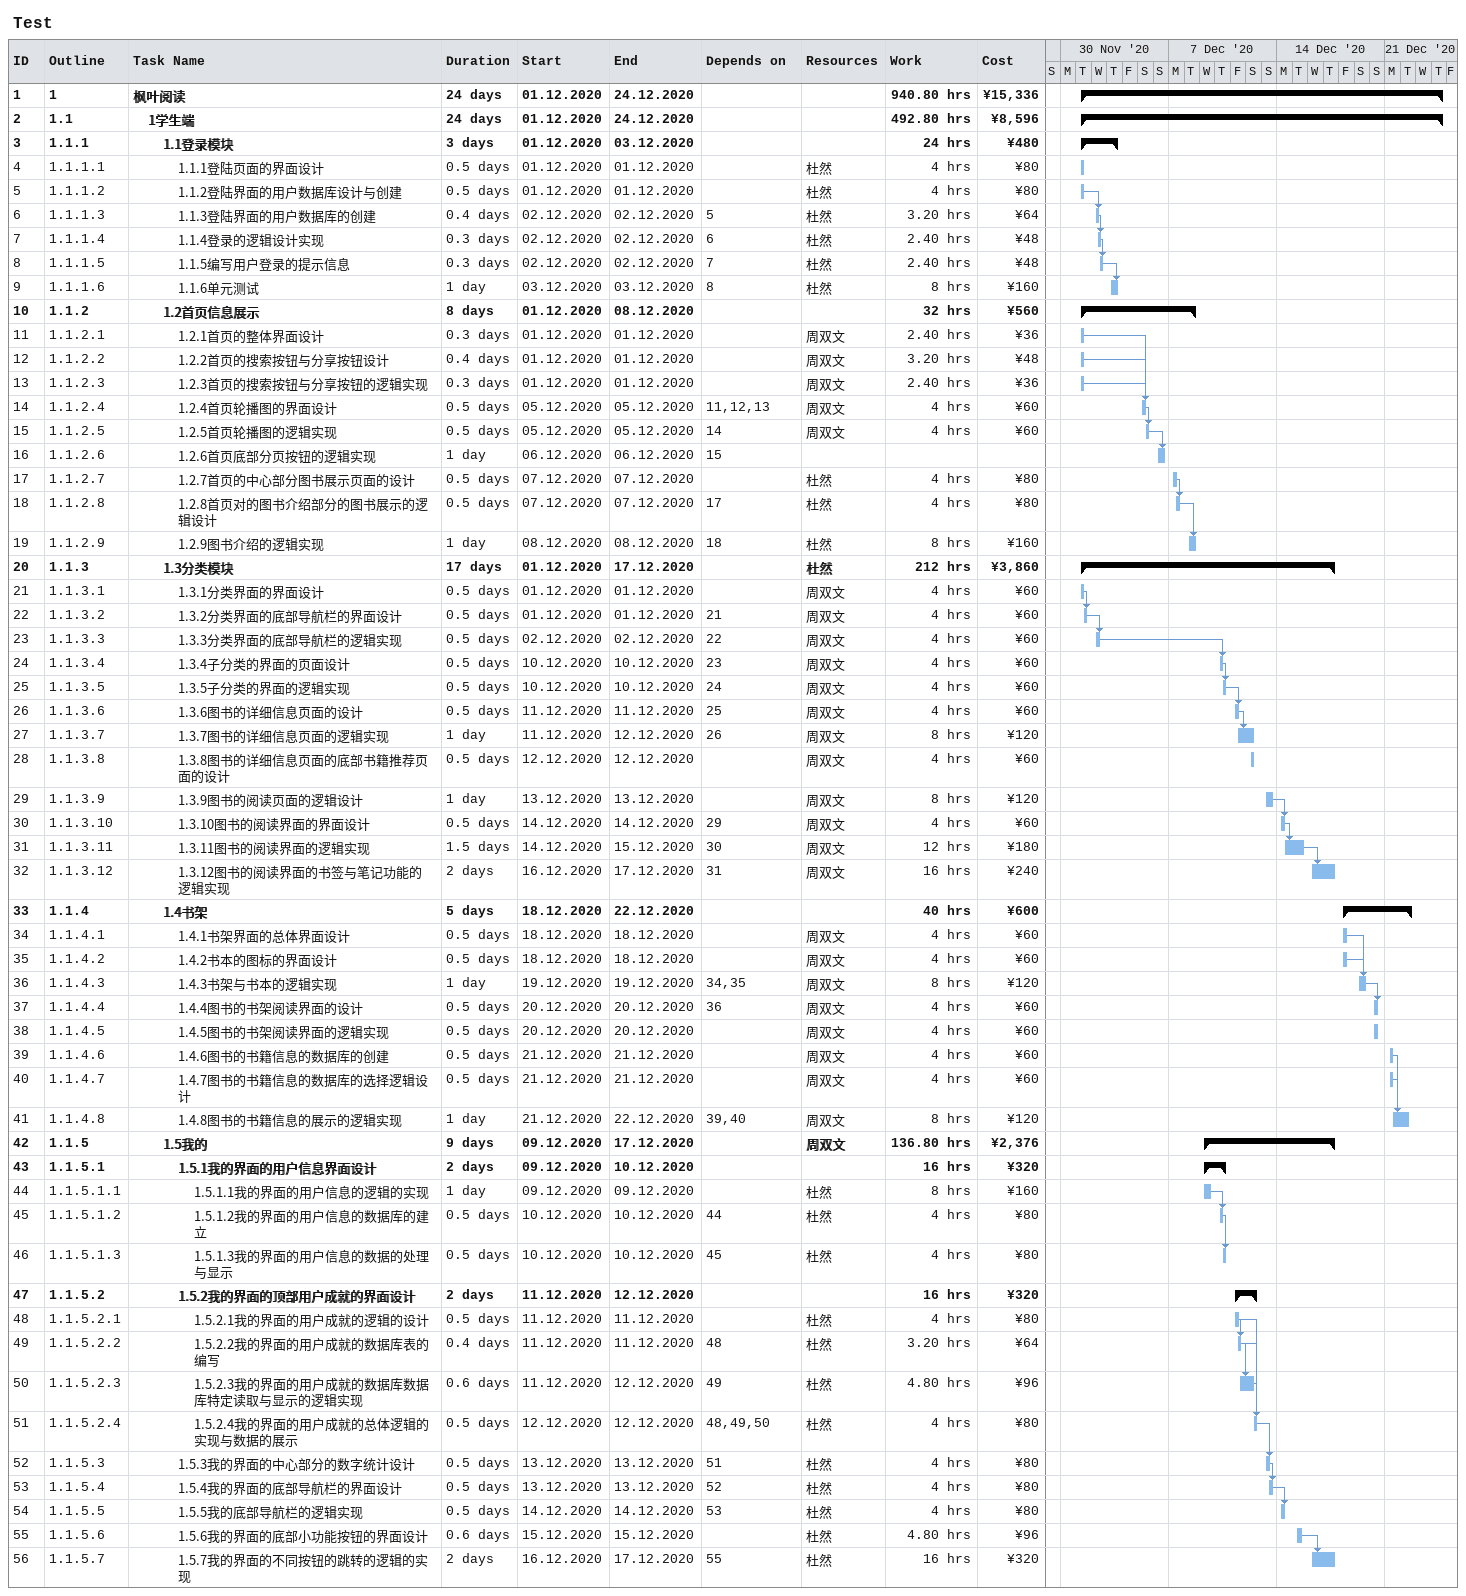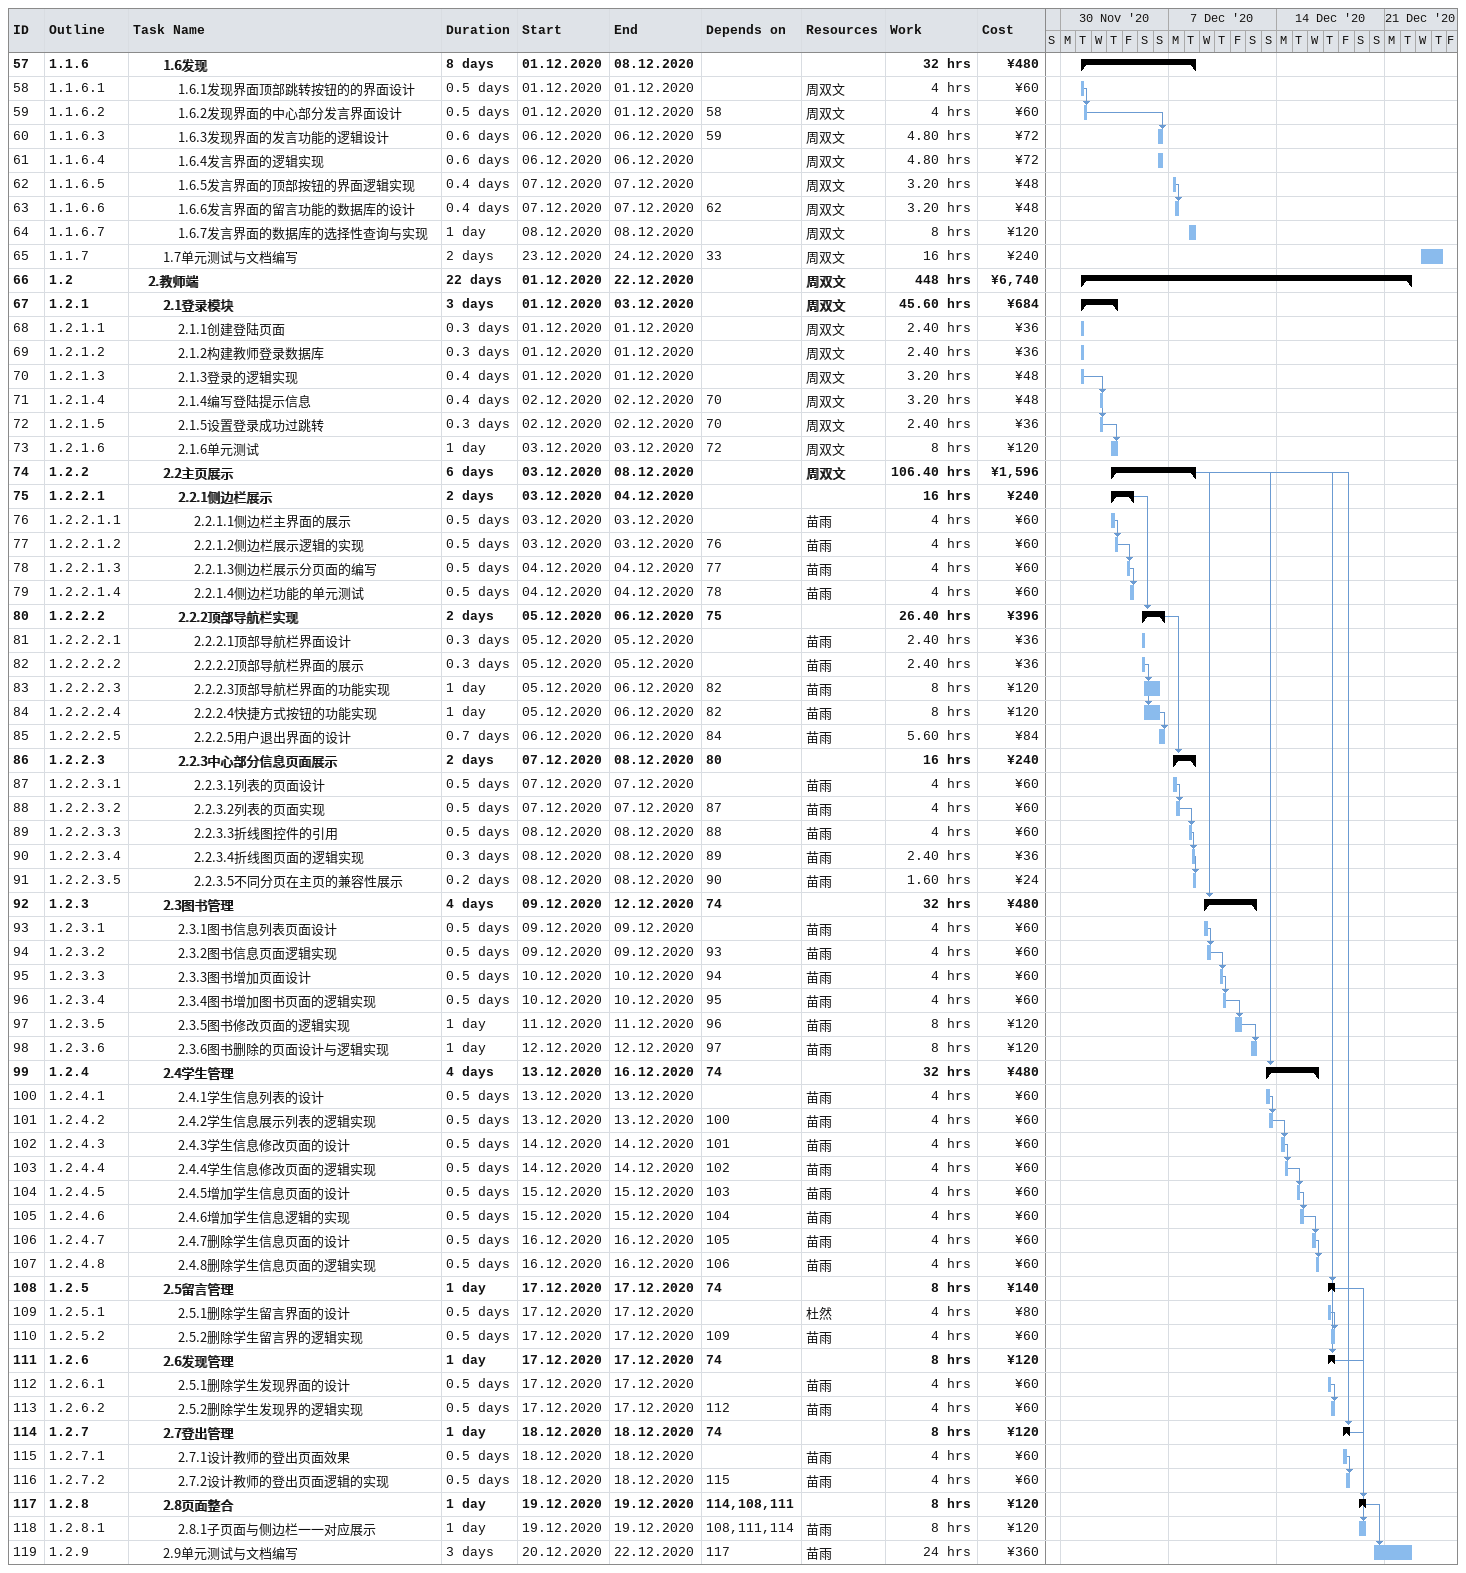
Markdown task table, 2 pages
Test

| ID | WBS | Task | Duration | Start | Finish | Predecessors | Resources | Work (h) | Cost (¥) |
|---|---|---|---|---|---|---|---|---|---|
| 1 | 1 | **枫叶阅读** | 24d | 2020-12-01 | 2020-12-24 |  |  | 940.80 | 15336 |
| 2 | 1.1 | **1学生端** | 24d | 2020-12-01 | 2020-12-24 |  |  | 492.80 | 8596 |
| 3 | 1.1.1 | **1.1登录模块** | 3d | 2020-12-01 | 2020-12-03 |  |  | 24 | 480 |
| 4 | 1.1.1.1 | 1.1.1登陆页面的界面设计 | 0.5d | 2020-12-01 | 2020-12-01 |  | 杜然 | 4 | 80 |
| 5 | 1.1.1.2 | 1.1.2登陆界面的用户数据库设计与创建 | 0.5d | 2020-12-01 | 2020-12-01 |  | 杜然 | 4 | 80 |
| 6 | 1.1.1.3 | 1.1.3登陆界面的用户数据库的创建 | 0.4d | 2020-12-02 | 2020-12-02 | 5 | 杜然 | 3.20 | 64 |
| 7 | 1.1.1.4 | 1.1.4登录的逻辑设计实现 | 0.3d | 2020-12-02 | 2020-12-02 | 6 | 杜然 | 2.40 | 48 |
| 8 | 1.1.1.5 | 1.1.5编写用户登录的提示信息 | 0.3d | 2020-12-02 | 2020-12-02 | 7 | 杜然 | 2.40 | 48 |
| 9 | 1.1.1.6 | 1.1.6单元测试 | 1d | 2020-12-03 | 2020-12-03 | 8 | 杜然 | 8 | 160 |
| 10 | 1.1.2 | **1.2首页信息展示** | 8d | 2020-12-01 | 2020-12-08 |  |  | 32 | 560 |
| 11 | 1.1.2.1 | 1.2.1首页的整体界面设计 | 0.3d | 2020-12-01 | 2020-12-01 |  | 周双文 | 2.40 | 36 |
| 12 | 1.1.2.2 | 1.2.2首页的搜索按钮与分享按钮设计 | 0.4d | 2020-12-01 | 2020-12-01 |  | 周双文 | 3.20 | 48 |
| 13 | 1.1.2.3 | 1.2.3首页的搜索按钮与分享按钮的逻辑实现 | 0.3d | 2020-12-01 | 2020-12-01 |  | 周双文 | 2.40 | 36 |
| 14 | 1.1.2.4 | 1.2.4首页轮播图的界面设计 | 0.5d | 2020-12-05 | 2020-12-05 | 11, 12, 13 | 周双文 | 4 | 60 |
| 15 | 1.1.2.5 | 1.2.5首页轮播图的逻辑实现 | 0.5d | 2020-12-05 | 2020-12-05 | 14 | 周双文 | 4 | 60 |
| 16 | 1.1.2.6 | 1.2.6首页底部分页按钮的逻辑实现 | 1d | 2020-12-06 | 2020-12-06 | 15 |  |  |  |
| 17 | 1.1.2.7 | 1.2.7首页的中心部分图书展示页面的设计 | 0.5d | 2020-12-07 | 2020-12-07 |  | 杜然 | 4 | 80 |
| 18 | 1.1.2.8 | 1.2.8首页对的图书介绍部分的图书展示的逻辑设计 | 0.5d | 2020-12-07 | 2020-12-07 | 17 | 杜然 | 4 | 80 |
| 19 | 1.1.2.9 | 1.2.9图书介绍的逻辑实现 | 1d | 2020-12-08 | 2020-12-08 | 18 | 杜然 | 8 | 160 |
| 20 | 1.1.3 | **1.3分类模块** | 17d | 2020-12-01 | 2020-12-17 |  | 杜然 | 212 | 3860 |
| 21 | 1.1.3.1 | 1.3.1分类界面的界面设计 | 0.5d | 2020-12-01 | 2020-12-01 |  | 周双文 | 4 | 60 |
| 22 | 1.1.3.2 | 1.3.2分类界面的底部导航栏的界面设计 | 0.5d | 2020-12-01 | 2020-12-01 | 21 | 周双文 | 4 | 60 |
| 23 | 1.1.3.3 | 1.3.3分类界面的底部导航栏的逻辑实现 | 0.5d | 2020-12-02 | 2020-12-02 | 22 | 周双文 | 4 | 60 |
| 24 | 1.1.3.4 | 1.3.4子分类的界面的页面设计 | 0.5d | 2020-12-10 | 2020-12-10 | 23 | 周双文 | 4 | 60 |
| 25 | 1.1.3.5 | 1.3.5子分类的界面的逻辑实现 | 0.5d | 2020-12-10 | 2020-12-10 | 24 | 周双文 | 4 | 60 |
| 26 | 1.1.3.6 | 1.3.6图书的详细信息页面的设计 | 0.5d | 2020-12-11 | 2020-12-11 | 25 | 周双文 | 4 | 60 |
| 27 | 1.1.3.7 | 1.3.7图书的详细信息页面的逻辑实现 | 1d | 2020-12-11 | 2020-12-12 | 26 | 周双文 | 8 | 120 |
| 28 | 1.1.3.8 | 1.3.8图书的详细信息页面的底部书籍推荐页面的设计 | 0.5d | 2020-12-12 | 2020-12-12 |  | 周双文 | 4 | 60 |
| 29 | 1.1.3.9 | 1.3.9图书的阅读页面的逻辑设计 | 1d | 2020-12-13 | 2020-12-13 |  | 周双文 | 8 | 120 |
| 30 | 1.1.3.10 | 1.3.10图书的阅读界面的界面设计 | 0.5d | 2020-12-14 | 2020-12-14 | 29 | 周双文 | 4 | 60 |
| 31 | 1.1.3.11 | 1.3.11图书的阅读界面的逻辑实现 | 1.5d | 2020-12-14 | 2020-12-15 | 30 | 周双文 | 12 | 180 |
| 32 | 1.1.3.12 | 1.3.12图书的阅读界面的书签与笔记功能的逻辑实现 | 2d | 2020-12-16 | 2020-12-17 | 31 | 周双文 | 16 | 240 |
| 33 | 1.1.4 | **1.4书架** | 5d | 2020-12-18 | 2020-12-22 |  |  | 40 | 600 |
| 34 | 1.1.4.1 | 1.4.1书架界面的总体界面设计 | 0.5d | 2020-12-18 | 2020-12-18 |  | 周双文 | 4 | 60 |
| 35 | 1.1.4.2 | 1.4.2书本的图标的界面设计 | 0.5d | 2020-12-18 | 2020-12-18 |  | 周双文 | 4 | 60 |
| 36 | 1.1.4.3 | 1.4.3书架与书本的逻辑实现 | 1d | 2020-12-19 | 2020-12-19 | 34, 35 | 周双文 | 8 | 120 |
| 37 | 1.1.4.4 | 1.4.4图书的书架阅读界面的设计 | 0.5d | 2020-12-20 | 2020-12-20 | 36 | 周双文 | 4 | 60 |
| 38 | 1.1.4.5 | 1.4.5图书的书架阅读界面的逻辑实现 | 0.5d | 2020-12-20 | 2020-12-20 |  | 周双文 | 4 | 60 |
| 39 | 1.1.4.6 | 1.4.6图书的书籍信息的数据库的创建 | 0.5d | 2020-12-21 | 2020-12-21 |  | 周双文 | 4 | 60 |
| 40 | 1.1.4.7 | 1.4.7图书的书籍信息的数据库的选择逻辑设计 | 0.5d | 2020-12-21 | 2020-12-21 |  | 周双文 | 4 | 60 |
| 41 | 1.1.4.8 | 1.4.8图书的书籍信息的展示的逻辑实现 | 1d | 2020-12-21 | 2020-12-22 | 39, 40 | 周双文 | 8 | 120 |
| 42 | 1.1.5 | **1.5我的** | 9d | 2020-12-09 | 2020-12-17 |  | 周双文 | 136.80 | 2376 |
| 43 | 1.1.5.1 | **1.5.1我的界面的用户信息界面设计** | 2d | 2020-12-09 | 2020-12-10 |  |  | 16 | 320 |
| 44 | 1.1.5.1.1 | 1.5.1.1我的界面的用户信息的逻辑的实现 | 1d | 2020-12-09 | 2020-12-09 |  | 杜然 | 8 | 160 |
| 45 | 1.1.5.1.2 | 1.5.1.2我的界面的用户信息的数据库的建立 | 0.5d | 2020-12-10 | 2020-12-10 | 44 | 杜然 | 4 | 80 |
| 46 | 1.1.5.1.3 | 1.5.1.3我的界面的用户信息的数据的处理与显示 | 0.5d | 2020-12-10 | 2020-12-10 | 45 | 杜然 | 4 | 80 |
| 47 | 1.1.5.2 | **1.5.2我的界面的顶部用户成就的界面设计** | 2d | 2020-12-11 | 2020-12-12 |  |  | 16 | 320 |
| 48 | 1.1.5.2.1 | 1.5.2.1我的界面的用户成就的逻辑的设计 | 0.5d | 2020-12-11 | 2020-12-11 |  | 杜然 | 4 | 80 |
| 49 | 1.1.5.2.2 | 1.5.2.2我的界面的用户成就的数据库表的编写 | 0.4d | 2020-12-11 | 2020-12-11 | 48 | 杜然 | 3.20 | 64 |
| 50 | 1.1.5.2.3 | 1.5.2.3我的界面的用户成就的数据库数据库特定读取与显示的逻辑实现 | 0.6d | 2020-12-11 | 2020-12-12 | 49 | 杜然 | 4.80 | 96 |
| 51 | 1.1.5.2.4 | 1.5.2.4我的界面的用户成就的总体逻辑的实现与数据的展示 | 0.5d | 2020-12-12 | 2020-12-12 | 48, 49, 50 | 杜然 | 4 | 80 |
| 52 | 1.1.5.3 | 1.5.3我的界面的中心部分的数字统计设计 | 0.5d | 2020-12-13 | 2020-12-13 | 51 | 杜然 | 4 | 80 |
| 53 | 1.1.5.4 | 1.5.4我的界面的底部导航栏的界面设计 | 0.5d | 2020-12-13 | 2020-12-13 | 52 | 杜然 | 4 | 80 |
| 54 | 1.1.5.5 | 1.5.5我的底部导航栏的逻辑实现 | 0.5d | 2020-12-14 | 2020-12-14 | 53 | 杜然 | 4 | 80 |
| 55 | 1.1.5.6 | 1.5.6我的界面的底部小功能按钮的界面设计 | 0.6d | 2020-12-15 | 2020-12-15 |  | 杜然 | 4.80 | 96 |
| 56 | 1.1.5.7 | 1.5.7我的界面的不同按钮的跳转的逻辑的实现 | 2d | 2020-12-16 | 2020-12-17 | 55 | 杜然 | 16 | 320 |
| 57 | 1.1.6 | **1.6发现** | 8d | 2020-12-01 | 2020-12-08 |  |  | 32 | 480 |
| 58 | 1.1.6.1 | 1.6.1发现界面顶部跳转按钮的的界面设计 | 0.5d | 2020-12-01 | 2020-12-01 |  | 周双文 | 4 | 60 |
| 59 | 1.1.6.2 | 1.6.2发现界面的中心部分发言界面设计 | 0.5d | 2020-12-01 | 2020-12-01 | 58 | 周双文 | 4 | 60 |
| 60 | 1.1.6.3 | 1.6.3发现界面的发言功能的逻辑设计 | 0.6d | 2020-12-06 | 2020-12-06 | 59 | 周双文 | 4.80 | 72 |
| 61 | 1.1.6.4 | 1.6.4发言界面的逻辑实现 | 0.6d | 2020-12-06 | 2020-12-06 |  | 周双文 | 4.80 | 72 |
| 62 | 1.1.6.5 | 1.6.5发言界面的顶部按钮的界面逻辑实现 | 0.4d | 2020-12-07 | 2020-12-07 |  | 周双文 | 3.20 | 48 |
| 63 | 1.1.6.6 | 1.6.6发言界面的留言功能的数据库的设计 | 0.4d | 2020-12-07 | 2020-12-07 | 62 | 周双文 | 3.20 | 48 |
| 64 | 1.1.6.7 | 1.6.7发言界面的数据库的选择性查询与实现 | 1d | 2020-12-08 | 2020-12-08 |  | 周双文 | 8 | 120 |
| 65 | 1.1.7 | 1.7单元测试与文档编写 | 2d | 2020-12-23 | 2020-12-24 | 33 | 周双文 | 16 | 240 |
| 66 | 1.2 | **2.教师端** | 22d | 2020-12-01 | 2020-12-22 |  | 周双文 | 448 | 6740 |
| 67 | 1.2.1 | **2.1登录模块** | 3d | 2020-12-01 | 2020-12-03 |  | 周双文 | 45.60 | 684 |
| 68 | 1.2.1.1 | 2.1.1创建登陆页面 | 0.3d | 2020-12-01 | 2020-12-01 |  | 周双文 | 2.40 | 36 |
| 69 | 1.2.1.2 | 2.1.2构建教师登录数据库 | 0.3d | 2020-12-01 | 2020-12-01 |  | 周双文 | 2.40 | 36 |
| 70 | 1.2.1.3 | 2.1.3登录的逻辑实现 | 0.4d | 2020-12-01 | 2020-12-01 |  | 周双文 | 3.20 | 48 |
| 71 | 1.2.1.4 | 2.1.4编写登陆提示信息 | 0.4d | 2020-12-02 | 2020-12-02 | 70 | 周双文 | 3.20 | 48 |
| 72 | 1.2.1.5 | 2.1.5设置登录成功过跳转 | 0.3d | 2020-12-02 | 2020-12-02 | 70 | 周双文 | 2.40 | 36 |
| 73 | 1.2.1.6 | 2.1.6单元测试 | 1d | 2020-12-03 | 2020-12-03 | 72 | 周双文 | 8 | 120 |
| 74 | 1.2.2 | **2.2主页展示** | 6d | 2020-12-03 | 2020-12-08 |  | 周双文 | 106.40 | 1596 |
| 75 | 1.2.2.1 | **2.2.1侧边栏展示** | 2d | 2020-12-03 | 2020-12-04 |  |  | 16 | 240 |
| 76 | 1.2.2.1.1 | 2.2.1.1侧边栏主界面的展示 | 0.5d | 2020-12-03 | 2020-12-03 |  | 苗雨 | 4 | 60 |
| 77 | 1.2.2.1.2 | 2.2.1.2侧边栏展示逻辑的实现 | 0.5d | 2020-12-03 | 2020-12-03 | 76 | 苗雨 | 4 | 60 |
| 78 | 1.2.2.1.3 | 2.2.1.3侧边栏展示分页面的编写 | 0.5d | 2020-12-04 | 2020-12-04 | 77 | 苗雨 | 4 | 60 |
| 79 | 1.2.2.1.4 | 2.2.1.4侧边栏功能的单元测试 | 0.5d | 2020-12-04 | 2020-12-04 | 78 | 苗雨 | 4 | 60 |
| 80 | 1.2.2.2 | **2.2.2顶部导航栏实现** | 2d | 2020-12-05 | 2020-12-06 | 75 |  | 26.40 | 396 |
| 81 | 1.2.2.2.1 | 2.2.2.1顶部导航栏界面设计 | 0.3d | 2020-12-05 | 2020-12-05 |  | 苗雨 | 2.40 | 36 |
| 82 | 1.2.2.2.2 | 2.2.2.2顶部导航栏界面的展示 | 0.3d | 2020-12-05 | 2020-12-05 |  | 苗雨 | 2.40 | 36 |
| 83 | 1.2.2.2.3 | 2.2.2.3顶部导航栏界面的功能实现 | 1d | 2020-12-05 | 2020-12-06 | 82 | 苗雨 | 8 | 120 |
| 84 | 1.2.2.2.4 | 2.2.2.4快捷方式按钮的功能实现 | 1d | 2020-12-05 | 2020-12-06 | 82 | 苗雨 | 8 | 120 |
| 85 | 1.2.2.2.5 | 2.2.2.5用户退出界面的设计 | 0.7d | 2020-12-06 | 2020-12-06 | 84 | 苗雨 | 5.60 | 84 |
| 86 | 1.2.2.3 | **2.2.3中心部分信息页面展示** | 2d | 2020-12-07 | 2020-12-08 | 80 |  | 16 | 240 |
| 87 | 1.2.2.3.1 | 2.2.3.1列表的页面设计 | 0.5d | 2020-12-07 | 2020-12-07 |  | 苗雨 | 4 | 60 |
| 88 | 1.2.2.3.2 | 2.2.3.2列表的页面实现 | 0.5d | 2020-12-07 | 2020-12-07 | 87 | 苗雨 | 4 | 60 |
| 89 | 1.2.2.3.3 | 2.2.3.3折线图控件的引用 | 0.5d | 2020-12-08 | 2020-12-08 | 88 | 苗雨 | 4 | 60 |
| 90 | 1.2.2.3.4 | 2.2.3.4折线图页面的逻辑实现 | 0.3d | 2020-12-08 | 2020-12-08 | 89 | 苗雨 | 2.40 | 36 |
| 91 | 1.2.2.3.5 | 2.2.3.5不同分页在主页的兼容性展示 | 0.2d | 2020-12-08 | 2020-12-08 | 90 | 苗雨 | 1.60 | 24 |
| 92 | 1.2.3 | **2.3图书管理** | 4d | 2020-12-09 | 2020-12-12 | 74 |  | 32 | 480 |
| 93 | 1.2.3.1 | 2.3.1图书信息列表页面设计 | 0.5d | 2020-12-09 | 2020-12-09 |  | 苗雨 | 4 | 60 |
| 94 | 1.2.3.2 | 2.3.2图书信息页面逻辑实现 | 0.5d | 2020-12-09 | 2020-12-09 | 93 | 苗雨 | 4 | 60 |
| 95 | 1.2.3.3 | 2.3.3图书增加页面设计 | 0.5d | 2020-12-10 | 2020-12-10 | 94 | 苗雨 | 4 | 60 |
| 96 | 1.2.3.4 | 2.3.4图书增加图书页面的逻辑实现 | 0.5d | 2020-12-10 | 2020-12-10 | 95 | 苗雨 | 4 | 60 |
| 97 | 1.2.3.5 | 2.3.5图书修改页面的逻辑实现 | 1d | 2020-12-11 | 2020-12-11 | 96 | 苗雨 | 8 | 120 |
| 98 | 1.2.3.6 | 2.3.6图书删除的页面设计与逻辑实现 | 1d | 2020-12-12 | 2020-12-12 | 97 | 苗雨 | 8 | 120 |
| 99 | 1.2.4 | **2.4学生管理** | 4d | 2020-12-13 | 2020-12-16 | 74 |  | 32 | 480 |
| 100 | 1.2.4.1 | 2.4.1学生信息列表的设计 | 0.5d | 2020-12-13 | 2020-12-13 |  | 苗雨 | 4 | 60 |
| 101 | 1.2.4.2 | 2.4.2学生信息展示列表的逻辑实现 | 0.5d | 2020-12-13 | 2020-12-13 | 100 | 苗雨 | 4 | 60 |
| 102 | 1.2.4.3 | 2.4.3学生信息修改页面的设计 | 0.5d | 2020-12-14 | 2020-12-14 | 101 | 苗雨 | 4 | 60 |
| 103 | 1.2.4.4 | 2.4.4学生信息修改页面的逻辑实现 | 0.5d | 2020-12-14 | 2020-12-14 | 102 | 苗雨 | 4 | 60 |
| 104 | 1.2.4.5 | 2.4.5增加学生信息页面的设计 | 0.5d | 2020-12-15 | 2020-12-15 | 103 | 苗雨 | 4 | 60 |
| 105 | 1.2.4.6 | 2.4.6增加学生信息逻辑的实现 | 0.5d | 2020-12-15 | 2020-12-15 | 104 | 苗雨 | 4 | 60 |
| 106 | 1.2.4.7 | 2.4.7删除学生信息页面的设计 | 0.5d | 2020-12-16 | 2020-12-16 | 105 | 苗雨 | 4 | 60 |
| 107 | 1.2.4.8 | 2.4.8删除学生信息页面的逻辑实现 | 0.5d | 2020-12-16 | 2020-12-16 | 106 | 苗雨 | 4 | 60 |
| 108 | 1.2.5 | **2.5留言管理** | 1d | 2020-12-17 | 2020-12-17 | 74 |  | 8 | 140 |
| 109 | 1.2.5.1 | 2.5.1删除学生留言界面的设计 | 0.5d | 2020-12-17 | 2020-12-17 |  | 杜然 | 4 | 80 |
| 110 | 1.2.5.2 | 2.5.2删除学生留言界的逻辑实现 | 0.5d | 2020-12-17 | 2020-12-17 | 109 | 苗雨 | 4 | 60 |
| 111 | 1.2.6 | **2.6发现管理** | 1d | 2020-12-17 | 2020-12-17 | 74 |  | 8 | 120 |
| 112 | 1.2.6.1 | 2.5.1删除学生发现界面的设计 | 0.5d | 2020-12-17 | 2020-12-17 |  | 苗雨 | 4 | 60 |
| 113 | 1.2.6.2 | 2.5.2删除学生发现界的逻辑实现 | 0.5d | 2020-12-17 | 2020-12-17 | 112 | 苗雨 | 4 | 60 |
| 114 | 1.2.7 | **2.7登出管理** | 1d | 2020-12-18 | 2020-12-18 | 74 |  | 8 | 120 |
| 115 | 1.2.7.1 | 2.7.1设计教师的登出页面效果 | 0.5d | 2020-12-18 | 2020-12-18 |  | 苗雨 | 4 | 60 |
| 116 | 1.2.7.2 | 2.7.2设计教师的登出页面逻辑的实现 | 0.5d | 2020-12-18 | 2020-12-18 | 115 | 苗雨 | 4 | 60 |
| 117 | 1.2.8 | **2.8页面整合** | 1d | 2020-12-19 | 2020-12-19 | 114, 108, 111 |  | 8 | 120 |
| 118 | 1.2.8.1 | 2.8.1子页面与侧边栏一一对应展示 | 1d | 2020-12-19 | 2020-12-19 | 108, 111, 114 | 苗雨 | 8 | 120 |
| 119 | 1.2.9 | 2.9单元测试与文档编写 | 3d | 2020-12-20 | 2020-12-22 | 117 | 苗雨 | 24 | 360 |
